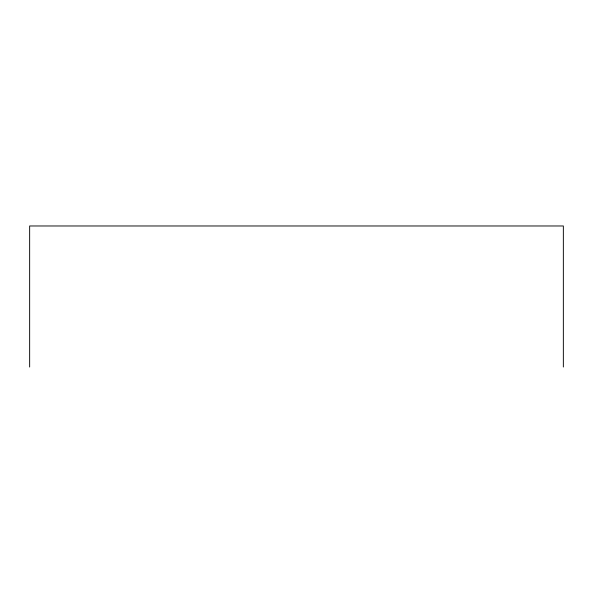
<?xml version="1.0" encoding="UTF-8"?>
<svg xmlns="http://www.w3.org/2000/svg" width="593" height="593" viewBox="0 0 593 593"><rect width="100%" height="100%" fill="white"/><g stroke="black" fill="none" stroke-linecap="round" stroke-linejoin="round"><path stroke-width="0.89" d="M563.35 367.023L563.35 225.977L29.65 225.977L29.65 367.023"/></g></svg>
